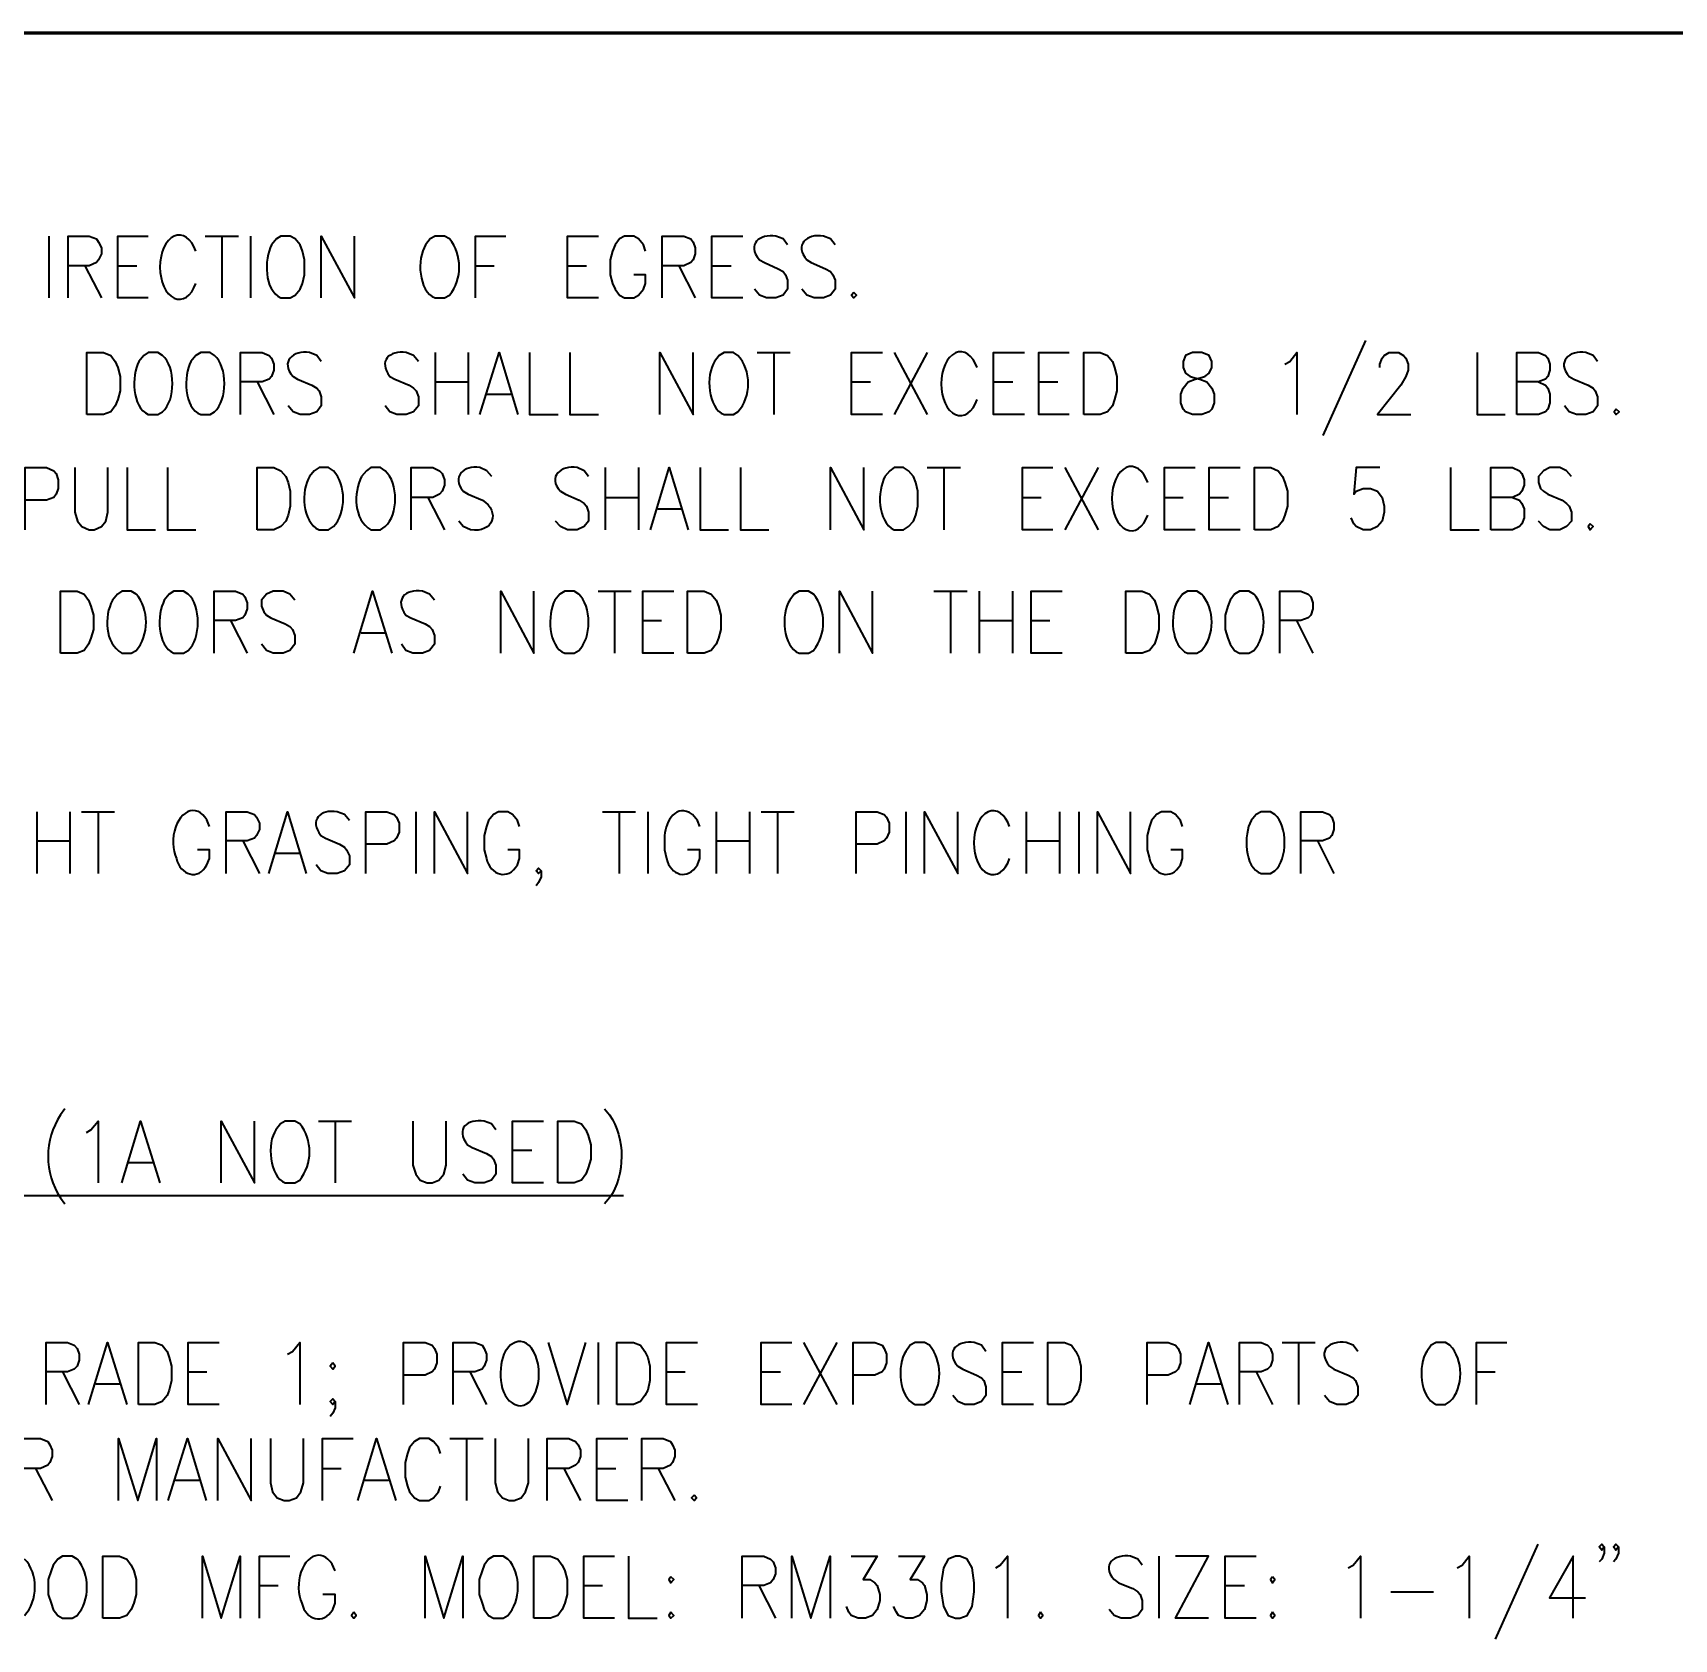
# Model space of a CAD drawing. Header units: inches. Extents: x 5 to 516, y -193 to 129.
# Drawn here: x 171.21 to 181.12, y -87.56 to -77.87 of the extents above; entities that cross this region are included whole.
import ezdxf

# ---------------------------------------------------------------- set-up
doc = ezdxf.new("R2010")
doc.units = ezdxf.units.IN
doc.header["$MEASUREMENT"] = 0
doc.layers.add('PDF3_Geometry', color=7, linetype='Continuous')

msp = doc.modelspace()

# ---------------------------------------------------------------- linework, layer by layer
at = {"layer": 'PDF3_Geometry', "lineweight": 60}
msp.add_lwpolyline([(155.7886388, -77.8671928), (282.7804969, -77.8671928)], dxfattribs=at)
at = {"layer": 'PDF3_Geometry', "lineweight": 35}
for points in [[(171.3109862, -79.0937818), (171.3109862, -79.4670912)], [(171.4276372, -79.4670895), (171.4276372, -79.0937801), (171.5542958, -79.0937801), (171.5976263, -79.1104457), (171.6109588, -79.1304444), (171.6276244, -79.1637756), (171.6276244, -79.20044), (171.6109588, -79.2371043), (171.5976263, -79.2537699), (171.5542958, -79.2737686), (171.4276372, -79.2737686)], [(171.9109477, -79.4670895), (171.7276261, -79.4670895), (171.7276261, -79.0937801), (171.9109477, -79.0937801)], [(172.2542579, -79.0937818), (172.4542451, -79.0937818)], [(172.3542407, -79.0937818), (172.3542407, -79.4670912)], [(172.5275694, -79.0937818), (172.5275694, -79.4670912)], [(172.7108937, -79.4670912), (172.7675567, -79.4670912), (172.7975548, -79.4504256), (172.8275529, -79.4137612), (172.8408854, -79.38043), (172.8542178, -79.3271001), (172.8542178, -79.2371059), (172.8408854, -79.183776), (172.8275529, -79.1471117), (172.7975548, -79.1104474), (172.7675567, -79.0937818), (172.7108937, -79.0937818), (172.6842287, -79.1104474), (172.6542307, -79.1471117)], [(172.9542049, -79.4670895), (172.9542049, -79.0937801), (173.1541921, -79.4670895), (173.1541921, -79.0937801)], [(173.7274946, -79.1104474), (173.6974966, -79.0937818), (173.6408335, -79.0937818), (173.6108354, -79.1104474), (173.5841705, -79.1471117)], [(173.8841447, -79.4670895), (173.8841447, -79.0937801), (174.0674663, -79.0937801)], [(174.6274315, -79.4670895), (174.4407768, -79.4670895), (174.4407768, -79.0937801), (174.6274315, -79.0937801)], [(174.9107445, -79.1837757), (174.897412, -79.1471114), (174.867414, -79.1104471), (174.840749, -79.0937815), (174.784086, -79.0937815), (174.7540879, -79.1104471), (174.7274229, -79.1471114), (174.7107573, -79.1837757), (174.6974249, -79.2371056), (174.6974249, -79.3270999), (174.7107573, -79.3804298), (174.7274229, -79.413761), (174.7540879, -79.4504253), (174.784086, -79.4670909), (174.840749, -79.4670909), (174.867414, -79.4504253), (174.897412, -79.413761), (174.9107445, -79.3804298), (174.9107445, -79.3270999), (174.840749, -79.3270999)], [(175.0107408, -79.4670895), (175.0107408, -79.0937801), (175.1407325, -79.0937801), (175.184063, -79.1104457), (175.1973955, -79.1304444), (175.210728, -79.1637756), (175.210728, -79.20044), (175.1973955, -79.2371043), (175.184063, -79.2537699), (175.1407325, -79.2737686), (175.0107408, -79.2737686)], [(175.4973844, -79.4670895), (175.3107297, -79.4670895), (175.3107297, -79.0937801), (175.4973844, -79.0937801)], [(175.7673655, -79.1471095), (175.7407005, -79.1104452), (175.69737, -79.0937796)], [(176.0540089, -79.1471095), (176.0273439, -79.1104452), (175.9840134, -79.0937796)], [(171.5276335, -79.2737697), (171.6276271, -79.4670906)], [(171.7276261, -79.2737697), (171.8409522, -79.2737697)], [(173.8841447, -79.2737697), (173.9974708, -79.2737697)], [(174.4407768, -79.2737697), (174.5541029, -79.2737697)], [(175.1107371, -79.2737697), (175.2107307, -79.4670906)], [(175.3107297, -79.2737697), (175.4273889, -79.2737697)], [(175.5973764, -79.2371037), (175.6273745, -79.2537693), (175.7107024, -79.2904336), (175.7407005, -79.3070992), (175.754033, -79.327098), (175.7673655, -79.3604292), (175.7673655, -79.4137591), (175.7407005, -79.4504234), (175.69737, -79.467089), (175.6407069, -79.467089), (175.5973764, -79.4504234), (175.5673783, -79.4137591)], [(175.8840198, -79.2371037), (175.9106847, -79.2537693), (175.9973459, -79.2904336), (176.0273439, -79.3070992), (176.0406764, -79.327098), (176.0540089, -79.3604292), (176.0540089, -79.4137591), (176.0273439, -79.4504234), (175.9840134, -79.467089), (175.9273503, -79.467089), (175.8840198, -79.4504234), (175.8540217, -79.4137591)], [(173.6408335, -79.4670912), (173.6974966, -79.4670912), (173.7274946, -79.4504256)], [(171.997598, -79.8137341), (171.9675999, -79.7970685), (171.9109368, -79.7970685), (171.8842719, -79.8137341), (171.8542738, -79.8503984)], [(172.310922, -79.8137341), (172.2842571, -79.7970685), (172.2275941, -79.7970685), (172.197596, -79.8137341), (172.1675979, -79.8503984)], [(172.4675689, -80.1703797), (172.4675689, -79.7970703), (172.5975606, -79.7970703), (172.6408911, -79.8137359), (172.6542236, -79.8304015), (172.6675561, -79.8670658), (172.6675561, -79.9037301), (172.6542236, -79.9403944), (172.6408911, -79.95706), (172.5975606, -79.9737256), (172.4675689, -79.9737256)], [(172.9542049, -79.8503996), (172.92754, -79.8137353), (172.8842094, -79.7970697)], [(173.5408372, -79.8503996), (173.5108391, -79.8137353), (173.4675086, -79.7970697)], [(173.6408335, -79.7970685), (173.6408335, -80.1703779)], [(173.8408126, -79.7970685), (173.8408126, -80.1703779)], [(173.9108086, -80.1703797), (174.0274678, -79.7970703), (174.1407939, -80.1703797)], [(174.2107975, -79.7970685), (174.2107975, -80.1703779), (174.3841197, -80.1703779)], [(174.4541087, -79.7970685), (174.4541087, -80.1703779), (174.627431, -80.1703779)], [(174.9974089, -80.1703797), (174.9974089, -79.7970703), (175.1973961, -80.1703797), (175.1973961, -79.7970703)], [(175.4673766, -79.8137341), (175.4407116, -79.7970685), (175.3840486, -79.7970685), (175.3540505, -79.8137341), (175.3273856, -79.8503984)], [(175.5840412, -79.7970685), (175.7840284, -79.7970685)], [(175.6840375, -79.7970685), (175.6840375, -80.1703779)], [(176.3406599, -80.1703797), (176.1540052, -80.1703797), (176.1540052, -79.7970703), (176.3406599, -79.7970703)], [(176.4106483, -79.7970685), (176.6106355, -80.1703779)], [(176.6106409, -79.7970685), (176.4106538, -80.1703779)], [(177.1972673, -80.1703797), (177.0106126, -80.1703797), (177.0106126, -79.7970703), (177.1972673, -79.7970703)], [(177.4672456, -80.1703797), (177.2839241, -80.1703797), (177.2839241, -79.7970703), (177.4672456, -79.7970703)], [(178.7671732, -79.8670646), (178.7971712, -79.850399), (178.8405018, -79.7970691), (178.8405018, -80.1703785)], [(179.2538024, -79.7237395), (178.9971522, -80.297036)], [(179.3404667, -79.8870625), (179.3404667, -79.8670637), (179.3537992, -79.8303994), (179.3671317, -79.8137338), (179.3971298, -79.7970682), (179.4537928, -79.7970682), (179.4837909, -79.8137338), (179.4971234, -79.8303994), (179.5104558, -79.8670637), (179.5104558, -79.9037281), (179.4971234, -79.9403924), (179.4671253, -79.9937223), (179.3271343, -80.1703776), (179.5271214, -80.1703776)], [(179.9270923, -79.7970685), (179.9270923, -80.1703779), (180.0970814, -80.1703779)], [(180.1670807, -80.1703797), (180.1670807, -79.7970703), (180.2970724, -79.7970703), (180.3404029, -79.8137359), (180.3537354, -79.8304015), (180.3670679, -79.8670658), (180.3670679, -79.9037301), (180.3537354, -79.9403944), (180.3404029, -79.95706), (180.2970724, -79.9737256), (180.1670807, -79.9737256)], [(180.6537167, -79.8503996), (180.6270517, -79.8137353), (180.5837212, -79.7970697)], [(172.5675652, -79.9737234), (172.6675588, -80.1703775)], [(172.7842158, -79.9403939), (172.8108808, -79.9570595), (172.8975419, -79.9937238), (172.92754, -80.0103894), (172.9408724, -80.027055), (172.9542049, -80.0637193), (172.9542049, -80.1170492), (172.92754, -80.1537135), (172.8842094, -80.1703791), (172.8275464, -80.1703791), (172.7842158, -80.1537135), (172.7542177, -80.1170492)], [(173.367515, -79.9403939), (173.3975131, -79.9570595), (173.4841742, -79.9937238), (173.5108391, -80.0103894), (173.5275047, -80.027055), (173.5408372, -80.0637193), (173.5408372, -80.1170492), (173.5108391, -80.1537135), (173.4675086, -80.1703791), (173.4108456, -80.1703791), (173.367515, -80.1537135), (173.34085, -80.1170492)], [(173.6408335, -79.9737234), (173.8408207, -79.9737234)], [(176.1540052, -79.9737234), (176.2673313, -79.9737234)], [(177.0106126, -79.9737234), (177.1272718, -79.9737234)], [(177.2839241, -79.9737234), (177.3972501, -79.9737234)], [(180.2970705, -79.9737234), (180.340401, -79.9937222), (180.3537335, -80.0103878), (180.367066, -80.0470521), (180.367066, -80.100382), (180.3537335, -80.1370463), (180.340401, -80.1537119), (180.2970705, -80.1703775), (180.1670788, -80.1703775)], [(180.4837276, -79.9403939), (180.5103925, -79.9570595), (180.5970537, -79.9937238), (180.6270517, -80.0103894), (180.6403842, -80.027055), (180.6537167, -80.0637193), (180.6537167, -80.1170492), (180.6270517, -80.1537135), (180.5837212, -80.1703791), (180.5270581, -80.1703791), (180.4837276, -80.1537135), (180.4537295, -80.1170492)], [(173.9541408, -80.0470525), (174.0974649, -80.0470525)], [(171.9109368, -80.1703779), (171.9675999, -80.1703779), (171.997598, -80.1537123)], [(172.2275941, -80.1703779), (172.2842571, -80.1703779), (172.310922, -80.1537123)], [(175.3840486, -80.1703779), (175.4407116, -80.1703779), (175.4673766, -80.1537123)], [(171.1676577, -80.8670005), (171.1676577, -80.4903579), (171.2976493, -80.4903579), (171.3409799, -80.5103567), (171.3543124, -80.5270223), (171.3676448, -80.5636866), (171.3676448, -80.6170165), (171.3543124, -80.6503477), (171.3409799, -80.6703464), (171.2976493, -80.687012), (171.1676577, -80.687012)], [(171.467633, -80.4903563), (171.467633, -80.760339), (171.4842986, -80.8136689), (171.5109636, -80.8470001), (171.5542941, -80.8669988), (171.5842922, -80.8669988), (171.6276228, -80.8470001), (171.6542877, -80.8136689), (171.6676202, -80.760339), (171.6676202, -80.4903563)], [(171.7842767, -80.4903563), (171.7842767, -80.8669988), (171.9542658, -80.8669988)], [(172.0276015, -80.4903563), (172.0276015, -80.8669988), (172.1975906, -80.8669988)], [(173.0275341, -80.510355), (172.997536, -80.4903563), (172.940873, -80.4903563), (172.9108749, -80.510355), (172.8842099, -80.5436862)], [(173.3408549, -80.510355), (173.3108569, -80.4903563), (173.2541938, -80.4903563), (173.2275289, -80.510355), (173.1975308, -80.5436862)], [(173.497505, -80.8670005), (173.497505, -80.4903579), (173.6274967, -80.4903579), (173.6674941, -80.5103567), (173.6841597, -80.5270223), (173.6974922, -80.5636866), (173.6974922, -80.5970178), (173.6841597, -80.6336821), (173.6674941, -80.6503477), (173.6274967, -80.6703464), (173.497505, -80.6703464)], [(173.9841411, -80.5436874), (173.954143, -80.5103562), (173.9108124, -80.4903575)], [(174.567437, -80.5436874), (174.540772, -80.5103562), (174.4974415, -80.4903575)], [(174.6674333, -80.4903563), (174.6674333, -80.8669988)], [(174.8674123, -80.4903563), (174.8674123, -80.8669988)], [(174.9407448, -80.8670005), (175.0540708, -80.4903579), (175.1673969, -80.8670005)], [(175.2407337, -80.4903563), (175.2407337, -80.8669988), (175.4107228, -80.8669988)], [(175.4840449, -80.4903563), (175.4840449, -80.8669988), (175.654034, -80.8669988)], [(176.027345, -80.8670005), (176.027345, -80.4903579), (176.2273322, -80.8670005), (176.2273322, -80.4903579)], [(176.4106483, -80.8669988), (176.4673114, -80.8669988), (176.4973095, -80.8470001), (176.5273075, -80.8136689), (176.54064, -80.7770046), (176.5539725, -80.7236747), (176.5539725, -80.6336805), (176.54064, -80.5803505), (176.5273075, -80.5436862), (176.4973095, -80.510355), (176.4673114, -80.4903563), (176.4106483, -80.4903563), (176.3839834, -80.510355), (176.3539853, -80.5436862)], [(176.6106409, -80.4903563), (176.8106281, -80.4903563)], [(176.7106373, -80.4903563), (176.7106373, -80.8669988)], [(177.3672629, -80.8670005), (177.1839413, -80.8670005), (177.1839413, -80.4903579), (177.3672629, -80.4903579)], [(177.4405845, -80.4903563), (177.6405717, -80.8669988)], [(177.6405771, -80.4903563), (177.4405899, -80.8669988)], [(178.2272034, -80.8670005), (178.0405487, -80.8670005), (178.0405487, -80.4903579), (178.2272034, -80.4903579)], [(178.4971921, -80.8670005), (178.3105374, -80.8670005), (178.3105374, -80.4903579), (178.4971921, -80.4903579)], [(179.3404667, -80.4903563), (179.1971426, -80.4903563), (179.1838101, -80.650346), (179.1971426, -80.6336805), (179.2404732, -80.6170149), (179.2838037, -80.6170149), (179.3271343, -80.6336805), (179.3537992, -80.6703448), (179.3671317, -80.7236747), (179.3671317, -80.760339), (179.3537992, -80.8136689), (179.3271343, -80.8470001), (179.2838037, -80.8669988), (179.2404732, -80.8669988), (179.1971426, -80.8470001), (179.1838101, -80.8303345), (179.1671445, -80.7936702)], [(179.7671023, -80.4903563), (179.7671023, -80.8669988), (179.9404245, -80.8669988)], [(180.0104203, -80.8670005), (180.0104203, -80.4903579), (180.1404119, -80.4903579), (180.1837425, -80.5103567), (180.197075, -80.5270223), (180.2104074, -80.5636866), (180.2104074, -80.5970178), (180.197075, -80.6336821), (180.1837425, -80.6503477), (180.1404119, -80.6703464), (180.0104203, -80.6703464)], [(180.4970563, -80.5436874), (180.4670582, -80.5103562), (180.4270608, -80.4903575), (180.3670646, -80.4903575), (180.3270672, -80.5103562), (180.2970691, -80.5436874), (180.2970691, -80.5803518), (180.3104016, -80.6170161), (180.3270672, -80.6336817), (180.3537321, -80.6503473), (180.4403932, -80.6870116), (180.4670582, -80.7070103), (180.4837238, -80.7236759), (180.4970563, -80.7603402), (180.4970563, -80.8136701), (180.4670582, -80.8470013), (180.4270608, -80.867), (180.3670646, -80.867), (180.3270672, -80.8470013), (180.2970691, -80.8136701)], [(173.5975013, -80.6703476), (173.6974949, -80.8670017)], [(173.8108188, -80.6336817), (173.8408169, -80.6503473), (173.927478, -80.6870116)], [(174.3974479, -80.6336817), (174.427446, -80.6503473), (174.510774, -80.6870116), (174.540772, -80.7070103), (174.5541045, -80.7236759), (174.567437, -80.7603402), (174.567437, -80.8136701), (174.540772, -80.8470013), (174.4974415, -80.867), (174.4407784, -80.867), (174.3974479, -80.8470013), (174.3674498, -80.8136701)], [(174.6674333, -80.6703476), (174.8674205, -80.6703476)], [(177.1839413, -80.6703476), (177.2972674, -80.6703476)], [(178.0405487, -80.6703476), (178.1538748, -80.6703476)], [(178.3105374, -80.6703476), (178.4271966, -80.6703476)], [(180.1404168, -80.6703476), (180.1837474, -80.6870132), (180.1970798, -80.7070119), (180.2104123, -80.7403431), (180.2104123, -80.793673), (180.1970798, -80.8303374), (180.1837474, -80.847003), (180.1404168, -80.8670017), (180.0104251, -80.8670017)], [(174.9840769, -80.7403403), (175.1274011, -80.7403403)], [(172.940873, -80.8669988), (172.997536, -80.8669988), (173.0275341, -80.8470001)], [(173.2541938, -80.8669988), (173.3108569, -80.8669988), (173.3408549, -80.8470001)], [(173.8541494, -80.867), (173.8108188, -80.8470013), (173.7841539, -80.8136701)], [(171.8376147, -81.2536408), (171.8076166, -81.2369752), (171.7509536, -81.2369752), (171.7242887, -81.2536408), (171.6942906, -81.2903052)], [(172.150922, -81.2536408), (172.124257, -81.2369752), (172.0642609, -81.2369752), (172.0375959, -81.2536408), (172.0075979, -81.2903052)], [(172.3075857, -81.6102864), (172.3075857, -81.236977), (172.4375773, -81.236977), (172.4809079, -81.2536426), (172.4942404, -81.2703082), (172.5075728, -81.3069725), (172.5075728, -81.3436368), (172.4942404, -81.3803011), (172.4809079, -81.3969667), (172.4375773, -81.4136323), (172.3075857, -81.4136323)], [(172.7942217, -81.2903064), (172.7642236, -81.2536421), (172.7242262, -81.2369765), (172.66423, -81.2369765), (172.6242326, -81.2536421), (172.5942345, -81.2903064), (172.5942345, -81.3269707), (172.607567, -81.3603019), (172.6242326, -81.3803006), (172.6508975, -81.3969662), (172.7375586, -81.4336305), (172.7642236, -81.4502961), (172.7808892, -81.4669617), (172.7942217, -81.503626), (172.7942217, -81.5569559), (172.7642236, -81.5936203), (172.7242262, -81.6102859), (172.66423, -81.6102859), (172.6242326, -81.5936203), (172.5942345, -81.5569559)], [(173.1508611, -81.6102864), (173.2641872, -81.236977), (173.3808464, -81.6102864)], [(173.6374972, -81.2903064), (173.6074991, -81.2536421), (173.5641685, -81.2369765)], [(174.0374688, -81.6102864), (174.0374688, -81.236977), (174.237456, -81.6102864), (174.237456, -81.236977)], [(174.5074365, -81.2536408), (174.4807715, -81.2369752), (174.4241085, -81.2369752), (174.3941104, -81.2536408), (174.3641123, -81.2903052)], [(174.6241011, -81.2369752), (174.8240883, -81.2369752)], [(174.7240974, -81.2369752), (174.7240974, -81.6102846)], [(175.0807445, -81.6102864), (174.8940898, -81.6102864), (174.8940898, -81.236977), (175.0807445, -81.236977)], [(176.0806728, -81.6102864), (176.0806728, -81.236977), (176.2806599, -81.6102864), (176.2806599, -81.236977)], [(176.6506368, -81.2369752), (176.8506239, -81.2369752)], [(176.7506331, -81.2369752), (176.7506331, -81.6102846)], [(176.9239482, -81.2369752), (176.9239482, -81.6102846)], [(177.1239408, -81.2369752), (177.1239408, -81.6102846)], [(177.4239238, -81.6102864), (177.2372691, -81.6102864), (177.2372691, -81.236977), (177.4239238, -81.236977)], [(178.2638688, -81.2536408), (178.2372039, -81.2369752), (178.1805408, -81.2369752), (178.1505428, -81.2536408), (178.1238778, -81.2903052)], [(178.5805092, -81.2536408), (178.5505112, -81.2369752), (178.4938481, -81.2369752), (178.46385, -81.2536408), (178.4371851, -81.2903052), (178.4238526, -81.3269695), (178.407187, -81.3802994), (178.407187, -81.4669605), (178.4238526, -81.5202904), (178.4371851, -81.5569547), (178.46385, -81.593619), (178.4938481, -81.6102846), (178.5505112, -81.6102846), (178.5805092, -81.593619)], [(178.7371729, -81.6102864), (178.7371729, -81.236977), (178.8638314, -81.236977), (178.907162, -81.2536426), (178.9238276, -81.2703082), (178.9371601, -81.3069725), (178.9371601, -81.3436368), (178.9238276, -81.3803011), (178.907162, -81.3969667), (178.8638314, -81.4136323), (178.7371729, -81.4136323)], [(173.4641749, -81.3803006), (173.494173, -81.3969662), (173.5808341, -81.4336305), (173.6074991, -81.4502961), (173.6241647, -81.4669617), (173.6374972, -81.503626), (173.6374972, -81.5569559), (173.6074991, -81.5936203), (173.5641685, -81.6102859), (173.5075055, -81.6102859), (173.4641749, -81.5936203), (173.43751, -81.5569559)], [(172.407582, -81.4136336), (172.5075756, -81.6102876)], [(173.1941933, -81.4869592), (173.3375175, -81.4869592)], [(174.8940898, -81.4136336), (175.0074158, -81.4136336)], [(176.9239482, -81.4136336), (177.1239354, -81.4136336)], [(177.2372691, -81.4136336), (177.3505951, -81.4136336)], [(178.8371692, -81.4136336), (178.9371628, -81.6102876)], [(171.7509536, -81.6102846), (171.8076166, -81.6102846), (171.8376147, -81.593619)], [(172.0642609, -81.6102846), (172.124257, -81.6102846), (172.150922, -81.593619)], [(174.4241085, -81.6102846), (174.4807715, -81.6102846), (174.5074365, -81.593619)], [(178.1805408, -81.6102846), (178.2372039, -81.6102846), (178.2638688, -81.593619)], [(171.2376537, -82.5668901), (171.2376537, -82.9401995)], [(171.4376328, -82.5668901), (171.4376328, -82.9401995)], [(171.5076288, -82.5668901), (171.707616, -82.5668901)], [(171.6076251, -82.5668901), (171.6076251, -82.9401995)], [(172.3809181, -82.9402013), (172.3809181, -82.5668919), (172.5075766, -82.5668919), (172.5509072, -82.5835575), (172.5642397, -82.6002231), (172.5809053, -82.6368874), (172.5809053, -82.6735517), (172.5642397, -82.710216), (172.5509072, -82.7268816), (172.5075766, -82.7435472), (172.3809181, -82.7435472)], [(172.6375613, -82.9402013), (172.7508873, -82.5668919), (172.8642134, -82.9402013)], [(173.1241973, -82.6202212), (173.0941992, -82.5835569), (173.0508686, -82.5668913)], [(173.2241936, -82.9402013), (173.2241936, -82.5668919), (173.3508521, -82.5668919), (173.3941827, -82.5835575), (173.4075152, -82.6002231), (173.4241807, -82.6368874), (173.4241807, -82.6902173), (173.4075152, -82.7268816), (173.3941827, -82.7435472), (173.3508521, -82.7635459), (173.2241936, -82.7635459)], [(173.5241689, -82.5668901), (173.5241689, -82.9401995)], [(173.6374972, -82.9402013), (173.6374972, -82.5668919), (173.8374843, -82.9402013), (173.8374843, -82.5668919)], [(174.150797, -82.6568841), (174.1374646, -82.6202198), (174.1074665, -82.5835554), (174.0808015, -82.5668898), (174.0241385, -82.5668898), (173.9941404, -82.5835554), (173.9641423, -82.6202198), (173.9508099, -82.6568841), (173.9374774, -82.710214), (173.9374774, -82.7968751), (173.9508099, -82.850205)], [(174.650765, -82.5668901), (174.8507522, -82.5668901)], [(174.7507613, -82.5668901), (174.7507613, -82.9401995)], [(174.9240764, -82.5668901), (174.9240764, -82.9401995)], [(175.3373936, -82.5668901), (175.3373936, -82.9401995)], [(175.5373726, -82.5668901), (175.5373726, -82.9401995)], [(175.6073687, -82.5668901), (175.8073559, -82.5668901)], [(175.707365, -82.5668901), (175.707365, -82.9401995)], [(176.1806691, -82.9402013), (176.1806691, -82.5668919), (176.3073276, -82.5668919), (176.3506582, -82.5835575), (176.3639906, -82.6002231), (176.3806562, -82.6368874), (176.3806562, -82.6902173), (176.3639906, -82.7268816), (176.3506582, -82.7435472), (176.3073276, -82.7635459), (176.1806691, -82.7635459)], [(176.4806444, -82.5668901), (176.4806444, -82.9401995)], [(176.5939726, -82.9402013), (176.5939726, -82.5668919), (176.7939598, -82.9402013), (176.7939598, -82.5668919)], [(177.2072688, -82.5668901), (177.2072688, -82.9401995)], [(177.4072614, -82.5668901), (177.4072614, -82.9401995)], [(177.5239125, -82.5668901), (177.5239125, -82.9401995)], [(177.6372407, -82.9402013), (177.6372407, -82.5668919), (177.8372279, -82.9402013), (177.8372279, -82.5668919)], [(178.1505406, -82.6568841), (178.1372081, -82.6202198), (178.10721, -82.5835554), (178.0805451, -82.5668898), (178.023882, -82.5668898), (177.993884, -82.5835554), (177.9638859, -82.6202198), (177.9505534, -82.6568841), (177.9372209, -82.710214), (177.9372209, -82.7968751), (177.9505534, -82.850205)], [(178.7071727, -82.5835557), (178.6805077, -82.5668901), (178.6238447, -82.5668901), (178.5938466, -82.5835557), (178.5638485, -82.62022)], [(178.8638331, -82.9402013), (178.8638331, -82.5668919), (178.9938247, -82.5668919), (179.0371553, -82.5835575), (179.0504878, -82.6002231), (179.0638203, -82.6368874), (179.0638203, -82.6735517), (179.0504878, -82.710216), (179.0371553, -82.7268816), (178.9938247, -82.7435472), (178.8638331, -82.7435472)], [(175.2373973, -82.6568841), (175.2240648, -82.6202198), (175.1940667, -82.5835554)], [(171.2376537, -82.743545), (171.4376409, -82.743545)], [(172.4809008, -82.743545), (172.5808944, -82.9401991)], [(172.950875, -82.7102155), (172.9808731, -82.7268811), (173.0642011, -82.7635454), (173.0941992, -82.780211), (173.1075317, -82.7968766), (173.1241973, -82.8335409), (173.1241973, -82.8868708), (173.0941992, -82.9235351), (173.0508686, -82.9402007), (172.9942056, -82.9402007), (172.950875, -82.9235351), (172.9242101, -82.8868708)], [(175.0240776, -82.710214), (175.0240776, -82.7968751), (175.0374101, -82.850205)], [(175.3373936, -82.743545), (175.5373808, -82.743545)], [(177.2072688, -82.743545), (177.407256, -82.743545)], [(178.9638294, -82.743545), (179.063823, -82.9401991)], [(172.2642562, -82.8868693), (172.2809218, -82.850205), (172.2809218, -82.7968751), (172.2075932, -82.7968751)], [(172.6808934, -82.8168741), (172.8242176, -82.8168741)], [(174.1374646, -82.8868693), (174.150797, -82.850205), (174.150797, -82.7968751), (174.0808015, -82.7968751)], [(175.2240648, -82.8868693), (175.2373973, -82.850205), (175.2373973, -82.7968751), (175.1640687, -82.7968751)], [(178.1372081, -82.8868693), (178.1505406, -82.850205), (178.1505406, -82.7968751), (178.0805451, -82.7968751)], [(174.2807936, -82.923533), (174.264128, -82.9401986), (174.2507955, -82.923533), (174.264128, -82.9068674), (174.2807936, -82.923533), (174.2807936, -82.9601973), (174.264128, -82.9935285), (174.2507955, -83.0135272)], [(178.6238447, -82.9401995), (178.6805077, -82.9401995), (178.7071727, -82.9235339)], [(174.6640969, -84.3601101), (174.694095, -84.3967744)], [(171.5376291, -84.5034352), (171.564294, -84.4867696), (171.6076246, -84.4334397), (171.6076246, -84.8067491)], [(171.7509536, -84.8067469), (171.8642797, -84.4334375), (171.9809389, -84.8067469)], [(172.3509179, -84.8067469), (172.3509179, -84.4334375), (172.550905, -84.8067469), (172.550905, -84.4334375)], [(172.8242187, -84.4501047), (172.7942206, -84.4334391), (172.7375576, -84.4334391), (172.7075595, -84.4501047), (172.6808945, -84.4867691)], [(172.9375366, -84.4334391), (173.1375238, -84.4334391)], [(173.0375329, -84.4334391), (173.0375329, -84.8067485)], [(173.5075006, -84.4334391), (173.5075006, -84.7000887), (173.5241662, -84.7534186), (173.5508312, -84.7900829), (173.5941617, -84.8067485), (173.6241598, -84.8067485), (173.6641572, -84.7900829), (173.6941553, -84.7534186), (173.7074878, -84.7000887), (173.7074878, -84.4334391)], [(174.0074685, -84.4867669), (173.9808036, -84.4501026), (173.937473, -84.433437)], [(174.2941195, -84.8067469), (174.1074648, -84.8067469), (174.1074648, -84.4334375), (174.2941195, -84.4334375)], [(173.8374794, -84.5767611), (173.8641444, -84.5934267), (173.9508055, -84.630091), (173.9808036, -84.6467566), (173.9941361, -84.6634222), (174.0074685, -84.7000865), (174.0074685, -84.7534165), (173.9808036, -84.7900808), (173.937473, -84.8067464), (173.88081, -84.8067464), (173.8374794, -84.7900808), (173.8074814, -84.7534165)], [(174.1074648, -84.6100941), (174.224124, -84.6100941)], [(171.7942858, -84.6834231), (171.9376099, -84.6834231)], [(172.7375576, -84.8067485), (172.7942206, -84.8067485), (172.8242187, -84.7900829)], [(159.2650869, -84.8834089), (174.7774251, -84.8834089)], [(174.694095, -84.8967424), (174.6640969, -84.9334067)], [(171.2943178, -86.1433277), (171.2943178, -85.7700184), (171.4243095, -85.7700184), (171.4643069, -85.7866839), (171.4809725, -85.8066827), (171.494305, -85.8400139), (171.494305, -85.8766782), (171.4809725, -85.9133425), (171.4643069, -85.9300081), (171.4243095, -85.9466737), (171.2943178, -85.9466737)], [(171.550961, -86.1433277), (171.6642871, -85.7700184), (171.7809463, -86.1433277)], [(172.33758, -86.1433277), (172.1509253, -86.1433277), (172.1509253, -85.7700184), (172.33758, -85.7700184)], [(172.7508895, -85.8400126), (172.7808876, -85.823347), (172.8242181, -85.7700171), (172.8242181, -86.1433265)], [(173.4508365, -86.1433277), (173.4508365, -85.7700184), (173.5808281, -85.7700184), (173.6241587, -85.7866839), (173.6374912, -85.8066827), (173.6508237, -85.8400139), (173.6508237, -85.8933438), (173.6374912, -85.9300081), (173.6241587, -85.9466737), (173.5808281, -85.9666724), (173.4508365, -85.9666724)], [(173.7508254, -86.1433277), (173.7508254, -85.7700184), (173.8808171, -85.7700184), (173.9241476, -85.7866839), (173.9374801, -85.8066827), (173.9508126, -85.8400139), (173.9508126, -85.8766782), (173.9374801, -85.9133425), (173.9241476, -85.9300081), (173.8808171, -85.9466737), (173.7508254, -85.9466737)], [(174.1241332, -85.77002), (174.0941351, -85.7866856), (174.064137, -85.8233499)], [(174.3241258, -85.77002), (174.4374518, -86.1433294), (174.5507779, -85.77002)], [(174.6241011, -85.77002), (174.6241011, -86.1433294)], [(175.2240594, -86.1433277), (175.0374047, -86.1433277), (175.0374047, -85.7700184), (175.2240594, -85.7700184)], [(175.7940234, -86.1433277), (175.6073687, -86.1433277), (175.6073687, -85.7700184), (175.7940234, -85.7700184)], [(176.0640044, -85.77002), (175.8640173, -86.1433294)], [(175.8640254, -85.77002), (176.0640126, -86.1433294)], [(176.1640007, -86.1433277), (176.1640007, -85.7700184), (176.2939924, -85.7700184), (176.337323, -85.7866839), (176.3506554, -85.8066827), (176.3639879, -85.8400139), (176.3639879, -85.8933438), (176.3506554, -85.9300081), (176.337323, -85.9466737), (176.2939924, -85.9666724), (176.1640007, -85.9666724)], [(176.6239696, -85.7866856), (176.5939716, -85.77002), (176.5373085, -85.77002), (176.5073104, -85.7866856), (176.4806455, -85.8233499)], [(176.9639576, -85.8233477), (176.9372926, -85.7866834), (176.8939621, -85.7700178)], [(177.250595, -86.1433277), (177.0639403, -86.1433277), (177.0639403, -85.7700184), (177.250595, -85.7700184)], [(177.9372161, -86.1433277), (177.9372161, -85.7700184), (178.0638746, -85.7700184), (178.1072052, -85.7866839), (178.1238708, -85.8066827), (178.1372032, -85.8400139), (178.1372032, -85.8933438), (178.1238708, -85.9300081), (178.1072052, -85.9466737), (178.0638746, -85.9666724), (177.9372161, -85.9666724)], [(178.1938728, -86.1433277), (178.3071988, -85.7700184), (178.423858, -86.1433277)], [(178.4938481, -86.1433277), (178.4938481, -85.7700184), (178.6238398, -85.7700184), (178.6638372, -85.7866839), (178.6805028, -85.8066827), (178.6938353, -85.8400139), (178.6938353, -85.8766782), (178.6805028, -85.9133425), (178.6638372, -85.9300081), (178.6238398, -85.9466737), (178.4938481, -85.9466737)], [(178.7505048, -85.77002), (178.950492, -85.77002)], [(178.8505011, -85.77002), (178.8505011, -86.1433294)], [(179.2071406, -85.8233477), (179.1804756, -85.7866834), (179.1371451, -85.7700178)], [(179.7637727, -85.7866856), (179.7371077, -85.77002), (179.6804447, -85.77002), (179.6504466, -85.7866856), (179.6237816, -85.8233499)], [(179.9237627, -86.1433277), (179.9237627, -85.7700184), (180.1070843, -85.7700184)], [(171.3943141, -85.9466749), (171.4943077, -86.143329)], [(172.1509253, -85.9466749), (172.2642513, -85.9466749)], [(173.8508217, -85.9466749), (173.9508153, -86.143329)], [(175.0374047, -85.9466749), (175.1507308, -85.9466749)], [(175.6073687, -85.9466749), (175.7240279, -85.9466749)], [(176.7939685, -85.913342), (176.8239666, -85.9300076), (176.9072946, -85.9666719), (176.9372926, -85.9833375), (176.9506251, -86.0000031), (176.9639576, -86.0366674), (176.9639576, -86.0899973), (176.9372926, -86.1266616), (176.8939621, -86.1433272), (176.8372991, -86.1433272), (176.7939685, -86.1266616), (176.7639704, -86.0899973)], [(177.0639403, -85.9466749), (177.1805995, -85.9466749)], [(178.5938444, -85.9466749), (178.693838, -86.143329)], [(179.0371515, -85.913342), (179.0638165, -85.9300076), (179.1504776, -85.9666719), (179.1804756, -85.9833375), (179.1938081, -86.0000031), (179.2071406, -86.0366674), (179.2071406, -86.0899973), (179.1804756, -86.1266616), (179.1371451, -86.1433272), (179.0804821, -86.1433272), (179.0371515, -86.1266616), (179.0071534, -86.0899973)], [(179.9237627, -85.9466749), (180.0370887, -85.9466749)], [(171.5942932, -86.020004), (171.7376173, -86.020004)], [(178.237205, -86.020004), (178.3805291, -86.020004)], [(173.0375329, -86.1266628), (173.0242004, -86.1433284), (173.0075348, -86.1266628), (173.0242004, -86.1099972), (173.0375329, -86.1266628), (173.0375329, -86.1633271), (173.0242004, -86.1966583), (173.0075348, -86.2166571)], [(176.5373085, -86.1433294), (176.5939716, -86.1433294), (176.6239696, -86.1266638)], [(179.6804447, -86.1433294), (179.7371077, -86.1433294), (179.7637727, -86.1266638)], [(171.1309982, -86.7232907), (171.1309982, -86.3499813), (171.2609899, -86.3499813), (171.3043205, -86.3666469), (171.3176529, -86.3866456), (171.3309854, -86.4199768), (171.3309854, -86.4566411), (171.3176529, -86.4933054), (171.3043205, -86.509971), (171.2609899, -86.5299698), (171.1309982, -86.5299698)], [(171.7309489, -86.7232907), (171.7309489, -86.3499813), (171.8476081, -86.7232907), (171.9609342, -86.3499813), (171.9609342, -86.7232907)], [(172.0309378, -86.7232907), (172.147597, -86.3499813), (172.2609231, -86.7232907)], [(172.3309132, -86.7232907), (172.3309132, -86.3499813), (172.5309003, -86.7232907), (172.5309003, -86.3499813)], [(172.6475568, -86.3499829), (172.6475568, -86.6166325), (172.6608893, -86.6699624), (172.6875543, -86.7066267), (172.7308848, -86.7232923), (172.7608829, -86.7232923), (172.8042134, -86.7066267), (172.8308784, -86.6699624), (172.847544, -86.6166325), (172.847544, -86.3499829)], [(172.9608777, -86.7232907), (172.9608777, -86.3499813), (173.1475324, -86.3499813)], [(173.1741886, -86.7232907), (173.2875147, -86.3499813), (173.4041739, -86.7232907)], [(173.6741566, -86.4399769), (173.6608241, -86.4033126), (173.630826, -86.3666483), (173.6041611, -86.3499827), (173.547498, -86.3499827), (173.5175, -86.3666483), (173.4875019, -86.4033126), (173.4741694, -86.4399769), (173.4608369, -86.4933068), (173.4608369, -86.583301), (173.4741694, -86.6366309), (173.4875019, -86.6699621), (173.5175, -86.7066265), (173.547498, -86.7232921), (173.6041611, -86.7232921), (173.630826, -86.7066265), (173.6608241, -86.6699621), (173.6741566, -86.6366309)], [(173.7308207, -86.3499829), (173.9308079, -86.3499829)], [(173.830817, -86.3499829), (173.830817, -86.7232923)], [(174.0041457, -86.3499829), (174.0041457, -86.6166325), (174.0174782, -86.6699624), (174.0474763, -86.7066267), (174.0874737, -86.7232923), (174.1174718, -86.7232923), (174.1608024, -86.7066267), (174.1874673, -86.6699624), (174.2041329, -86.6166325), (174.2041329, -86.3499829)], [(174.317453, -86.7232907), (174.317453, -86.3499813), (174.4474447, -86.3499813), (174.4874421, -86.3666469), (174.5041077, -86.3866456), (174.5174402, -86.4199768), (174.5174402, -86.4566411), (174.5041077, -86.4933054), (174.4874421, -86.509971), (174.4474447, -86.5299698), (174.317453, -86.5299698)], [(174.8040831, -86.7232907), (174.6174284, -86.7232907), (174.6174284, -86.3499813), (174.8040831, -86.3499813)], [(174.887417, -86.7232907), (174.887417, -86.3499813), (175.0174087, -86.3499813), (175.0607392, -86.3666469), (175.0740717, -86.3866456), (175.0874042, -86.4199768), (175.0874042, -86.4566411), (175.0740717, -86.4933054), (175.0607392, -86.509971), (175.0174087, -86.5299698), (174.887417, -86.5299698)], [(171.230981, -86.5299708), (171.3309746, -86.7232918)], [(172.9608777, -86.5299708), (173.0742037, -86.5299708)], [(174.4174493, -86.5299708), (174.5174429, -86.7232918)], [(174.6174284, -86.5299708), (174.7307544, -86.5299708)], [(174.9874133, -86.5299708), (175.0874069, -86.7232918)], [(172.07427, -86.5999669), (172.2175942, -86.5999669)], [(173.2175208, -86.5999669), (173.360845, -86.5999669)], [(180.2937409, -86.9866066), (180.0370906, -87.5599032)], [(180.6937125, -87.0032749), (180.68038, -87.0232736), (180.6637144, -87.0032749), (180.68038, -86.9866093), (180.6937125, -87.0032749), (180.6937125, -87.0399392), (180.68038, -87.0766036), (180.6637144, -87.0932692)], [(180.7803769, -87.0032749), (180.7637113, -87.0232736), (180.7503788, -87.0032749), (180.7637113, -86.9866093), (180.7803769, -87.0032749), (180.7803769, -87.0399392), (180.7637113, -87.0766036), (180.7503788, -87.0932692)], [(171.4809753, -87.0766012), (171.4509772, -87.0599356), (171.3943141, -87.0599356), (171.3643161, -87.0766012), (171.3376511, -87.1132656), (171.3243186, -87.1465968), (171.307653, -87.1999267), (171.307653, -87.2899209), (171.3243186, -87.3432508), (171.3376511, -87.3799151), (171.3643161, -87.4165794), (171.3943141, -87.433245), (171.4509772, -87.433245), (171.4809753, -87.4165794)], [(172.2375896, -87.4332468), (172.2375896, -87.0599374), (172.3509157, -87.4332468), (172.4642418, -87.0599374), (172.4642418, -87.4332468)], [(172.5808971, -87.4332468), (172.5808971, -87.0599374), (172.7642187, -87.0599374)], [(173.580833, -87.4332468), (173.580833, -87.0599374), (173.6941591, -87.4332468), (173.8074852, -87.0599374), (173.8074852, -87.4332468)], [(174.0807977, -87.0766012), (174.0507996, -87.0599356), (173.9941366, -87.0599356), (173.9641385, -87.0766012), (173.9374736, -87.1132656), (173.9241411, -87.1465968), (173.9074755, -87.1999267), (173.9074755, -87.2899209), (173.9241411, -87.3432508), (173.9374736, -87.3799151), (173.9641385, -87.4165794), (173.9941366, -87.433245), (174.0507996, -87.433245), (174.0807977, -87.4165794)], [(174.7240914, -87.4332468), (174.5374367, -87.4332468), (174.5374367, -87.0599374), (174.7240914, -87.0599374)], [(174.8074254, -87.0599356), (174.8074254, -87.433245), (174.9807476, -87.433245)], [(175.4940404, -87.4332468), (175.4940404, -87.0599374), (175.6240321, -87.0599374), (175.6640295, -87.076603), (175.6806951, -87.0932686), (175.6940276, -87.1299329), (175.6940276, -87.1665972), (175.6806951, -87.1999284), (175.6640295, -87.2199272), (175.6240321, -87.2365928), (175.4940404, -87.2365928)], [(175.7940294, -87.4332468), (175.7940294, -87.0599374), (175.9073554, -87.4332468), (176.0240146, -87.0599374), (176.0240146, -87.4332468)], [(176.1506688, -87.0599356), (176.3073254, -87.0599356), (176.2239974, -87.1999267), (176.2639949, -87.1999267), (176.293993, -87.2199254), (176.3073254, -87.236591), (176.323991, -87.2899209), (176.323991, -87.3265852), (176.3073254, -87.3799151), (176.2806605, -87.4165794), (176.2373299, -87.433245), (176.1939994, -87.433245), (176.1506688, -87.4165794), (176.1373363, -87.3965807), (176.1240039, -87.3632495)], [(176.4373122, -87.0599356), (176.5939688, -87.0599356), (176.5073077, -87.1999267), (176.5506383, -87.1999267), (176.5806364, -87.2199254), (176.5939688, -87.236591), (176.6073013, -87.2899209), (176.6073013, -87.3265852), (176.5939688, -87.3799151), (176.5639708, -87.4165794), (176.5239733, -87.433245), (176.4806428, -87.433245), (176.4373122, -87.4165794), (176.4239797, -87.3965807), (176.4073141, -87.3632495)], [(177.0239445, -87.1299317), (177.0506095, -87.1132661), (177.09394, -87.0599362), (177.09394, -87.4332456)], [(177.9072294, -87.1132668), (177.8805644, -87.0766025), (177.8372339, -87.0599369)], [(178.0072121, -87.0599356), (178.0072121, -87.433245)], [(178.3071956, -87.4332468), (178.1072084, -87.4332468), (178.3071956, -87.0599374), (178.1072084, -87.0599374)], [(178.593852, -87.4332468), (178.4071973, -87.4332468), (178.4071973, -87.0599374), (178.593852, -87.0599374)], [(179.1504765, -87.1299317), (179.1804746, -87.1132661), (179.2238051, -87.0599362), (179.2238051, -87.4332456)], [(179.8071048, -87.1299317), (179.8371029, -87.1132661), (179.8804335, -87.0599362), (179.8804335, -87.4332456)], [(180.5070586, -87.433245), (180.5070586, -87.0599356), (180.3637345, -87.3099196), (180.5803872, -87.3099196)], [(177.7372403, -87.1999279), (177.7639052, -87.2199266), (177.8505663, -87.2532578), (177.8805644, -87.2732565), (177.8938969, -87.2899221), (177.9072294, -87.3265864), (177.9072294, -87.3799164), (177.8805644, -87.4165807), (177.8372339, -87.4332463), (177.7805708, -87.4332463), (177.7372403, -87.4165807), (177.7072422, -87.3799164)], [(172.5808971, -87.2365906), (172.6942232, -87.2365906)], [(173.0242004, -87.379915), (173.0375329, -87.3432507), (173.0375329, -87.2899208), (172.9642043, -87.2899208)], [(174.5374367, -87.2365906), (174.6507628, -87.2365906)], [(175.5940367, -87.2365906), (175.6940303, -87.4332446)], [(178.4071973, -87.2365906), (178.5238565, -87.2365906)], [(179.4071264, -87.2732568), (179.6637766, -87.2732568)]]:
    msp.add_lwpolyline(points, dxfattribs=at)
for points in [[(176.1673371, -79.4337597), (176.1540046, -79.4504253), (176.1673371, -79.4670909), (176.1840027, -79.4504253)], [(171.5409654, -80.1703797), (171.5409654, -79.7970703), (171.640959, -79.7970703), (171.6842896, -79.8137359), (171.7109545, -79.8504002), (171.7276201, -79.8870645), (171.7409526, -79.9403944), (171.7409526, -80.0270555), (171.7276201, -80.0803854), (171.7109545, -80.1170498), (171.6842896, -80.1537141), (171.640959, -80.1703797)], [(177.5539127, -80.1703797), (177.5539127, -79.7970703), (177.6539063, -79.7970703), (177.6972369, -79.8137359), (177.7272349, -79.8504002), (177.7405674, -79.8870645), (177.7538999, -79.9403944), (177.7538999, -80.0270555), (177.7405674, -80.0803854), (177.7272349, -80.1170498), (177.6972369, -80.1537141), (177.6539063, -80.1703797)], [(178.2105411, -79.7970685), (178.1672105, -79.8137341), (178.1538781, -79.8503984), (178.1538781, -79.8870627), (178.1672105, -79.9203939), (178.1972086, -79.9403927), (178.2538716, -79.9570583), (178.2972022, -79.9737238), (178.3272003, -80.0103882), (178.3405328, -80.0470525), (178.3405328, -80.1003824), (178.3272003, -80.1370467), (178.3105347, -80.1537123), (178.2672041, -80.1703779), (178.2105411, -80.1703779), (178.1672105, -80.1537123), (178.1538781, -80.1370467), (178.1405456, -80.1003824), (178.1405456, -80.0470525), (178.1538781, -80.0103882), (178.1838761, -79.9737238), (178.2272067, -79.9570583), (178.2838697, -79.9403927), (178.3105347, -79.9203939), (178.3272003, -79.8870627), (178.3272003, -79.8503984), (178.3105347, -79.8137341), (178.2672041, -79.7970685)], [(180.7670381, -80.1370464), (180.7537057, -80.153712), (180.7670381, -80.1703776), (180.7837037, -80.153712)], [(172.5675652, -80.8670005), (172.5675652, -80.4903579), (172.6675588, -80.4903579), (172.7108893, -80.5103567), (172.7408874, -80.5436878), (172.7542199, -80.5803522), (172.7675524, -80.6336821), (172.7675524, -80.7236763), (172.7542199, -80.7770062), (172.7408874, -80.8136705), (172.7108893, -80.8470017), (172.6675588, -80.8670005)], [(178.5838489, -80.8670005), (178.5838489, -80.4903579), (178.6838424, -80.4903579), (178.727173, -80.5103567), (178.753838, -80.5436878), (178.7671704, -80.5803522), (178.783836, -80.6336821), (178.783836, -80.7236763), (178.7671704, -80.7770062), (178.753838, -80.8136705), (178.727173, -80.8470017), (178.6838424, -80.8670005)], [(180.6103845, -80.8303376), (180.597052, -80.8470032), (180.6103845, -80.8670019), (180.6270501, -80.8470032)], [(171.3809822, -81.6102864), (171.3809822, -81.236977), (171.4809758, -81.236977), (171.5243064, -81.2536426), (171.5509713, -81.2903069), (171.5643038, -81.3269712), (171.5809694, -81.3803011), (171.5809694, -81.4669623), (171.5643038, -81.5202922), (171.5509713, -81.5569565), (171.5243064, -81.5936208), (171.4809758, -81.6102864)], [(175.1640649, -81.6102864), (175.1640649, -81.236977), (175.2640584, -81.236977), (175.307389, -81.2536426), (175.3373871, -81.2903069), (175.3507196, -81.3269712), (175.364052, -81.3803011), (175.364052, -81.4669623), (175.3507196, -81.5202922), (175.3373871, -81.5569565), (175.307389, -81.5936208), (175.2640584, -81.6102864)], [(177.8072331, -81.6102864), (177.8072331, -81.236977), (177.9072267, -81.236977), (177.9505572, -81.2536426), (177.9805553, -81.2903069), (177.9938878, -81.3269712), (178.0072202, -81.3803011), (178.0072202, -81.4669623), (177.9938878, -81.5202922), (177.9805553, -81.5569565), (177.9505572, -81.5936208), (177.9072267, -81.6102864)], [(174.3807899, -84.8067469), (174.3807899, -84.4334375), (174.4807835, -84.4334375), (174.524114, -84.4501031), (174.550779, -84.4867674), (174.5641115, -84.5200986), (174.5807771, -84.5767617), (174.5807771, -84.6634228), (174.5641115, -84.7167527), (174.550779, -84.753417), (174.524114, -84.7900813), (174.4807835, -84.8067469)], [(171.8509499, -86.1433277), (171.8509499, -85.7700184), (171.9509435, -85.7700184), (171.9942741, -85.7866839), (172.0242721, -85.8233483), (172.0376046, -85.8600126), (172.0509371, -85.9133425), (172.0509371, -86.0000036), (172.0376046, -86.0566666), (172.0242721, -86.0899978), (171.9942741, -86.1266622), (171.9509435, -86.1433277)], [(174.7374293, -86.1433277), (174.7374293, -85.7700184), (174.8374229, -85.7700184), (174.8807535, -85.7866839), (174.9074184, -85.8233483), (174.924084, -85.8600126), (174.9374165, -85.9133425), (174.9374165, -86.0000036), (174.924084, -86.0566666), (174.9074184, -86.0899978), (174.8807535, -86.1266622), (174.8374229, -86.1433277)], [(177.3372654, -86.1433277), (177.3372654, -85.7700184), (177.437259, -85.7700184), (177.4805895, -85.7866839), (177.5072545, -85.8233483), (177.5239201, -85.8600126), (177.5372525, -85.9133425), (177.5372525, -86.0000036), (177.5239201, -86.0566666), (177.5072545, -86.0899978), (177.4805895, -86.1266622), (177.437259, -86.1433277)], [(173.024201, -85.8933438), (173.0075354, -85.9133425), (173.024201, -85.9300081), (173.0375334, -85.9133425)], [(175.2040607, -86.6899609), (175.1873951, -86.7066265), (175.2040607, -86.7232921), (175.2173931, -86.7066265)], [(171.6376254, -87.4332468), (171.6376254, -87.0599374), (171.737619, -87.0599374), (171.7809495, -87.076603), (171.8076145, -87.1132673), (171.8242801, -87.1465985), (171.8376125, -87.1999284), (171.8376125, -87.2899227), (171.8242801, -87.3432526), (171.8076145, -87.3799169), (171.7809495, -87.4165812), (171.737619, -87.4332468)], [(174.2374614, -87.4332468), (174.2374614, -87.0599374), (174.337455, -87.0599374), (174.3807855, -87.076603), (174.4074505, -87.1132673), (174.4241161, -87.1465985), (174.4374486, -87.1999284), (174.4374486, -87.2899227), (174.4241161, -87.3432526), (174.4074505, -87.3799169), (174.3807855, -87.4165812), (174.337455, -87.4332468)], [(176.7806333, -87.0599356), (176.7373028, -87.0766012), (176.7073047, -87.1299312), (176.6939722, -87.2199254), (176.6939722, -87.2732553), (176.7073047, -87.3632495), (176.7373028, -87.4165794), (176.7806333, -87.433245), (176.8072983, -87.433245), (176.8506288, -87.4165794), (176.8806269, -87.3632495), (176.8939594, -87.2732553), (176.8939594, -87.2199254), (176.8806269, -87.1299312), (176.8506288, -87.0766012), (176.8072983, -87.0599356)], [(175.0640686, -87.1832628), (175.0507361, -87.1999284), (175.0640686, -87.2199272), (175.0807342, -87.1999284)], [(178.6938407, -87.1832628), (178.6805082, -87.1999284), (178.6938407, -87.2199272), (178.7071732, -87.1999284)], [(173.1508611, -87.3965806), (173.1375287, -87.4165793), (173.1508611, -87.4332449), (173.1641936, -87.4165793)], [(175.0640686, -87.3965806), (175.0507361, -87.4165793), (175.0640686, -87.4332449), (175.0807342, -87.4165793)], [(177.2939332, -87.3965806), (177.2806007, -87.4165793), (177.2939332, -87.4332449), (177.3072657, -87.4165793)], [(178.6938407, -87.3965806), (178.6805082, -87.4165793), (178.6938407, -87.4332449), (178.7071732, -87.4165793)]]:
    msp.add_lwpolyline(points, close=True, dxfattribs=at)
for points in [[(175.8373615, -81.6102846), (175.8940246, -81.6102846), (175.9240226, -81.593619, 0.348529412), (175.9240226, -81.2536408), (175.8940246, -81.2369752), (175.8373615, -81.2369752), (175.8073635, -81.2536408), (175.7806985, -81.2903052)], [(171.4076461, -84.3601101), (171.3809811, -84.3967744, 0.298750002), (171.3809811, -84.8967424), (171.4076461, -84.9334067)]]:
    msp.add_lwpolyline(points, format="xyb", dxfattribs=at)
for centre, major_axis, ratio, start_param, end_param in [((172.0974719, -79.281404), (-0.0007572, 0.1939312), 0.59893842, 5.237581173, 10.457345093), ((176.8101687, -79.9845913), (0.0009491, 0.1927225), 0.602423476, 5.24594935, 10.478362875), ((177.8404305, -80.6779819), (-0.0007572, 0.1939301), 0.59893842, 5.2375812, 10.457345115), ((172.1763342, -82.7412851), (0.0091926, 0.1808135), 0.636724309, 5.230132185, 8.53244638), ((177.006825, -82.7544129), (0.0009491, 0.1927227), 0.602423476, 5.245949353, 10.478362873), ((174.1547136, -85.9571694), (-0.0015933, 0.1939488), 0.580309139, 2.852310463, 6.544155812), ((172.9342892, -87.2364871), (0.0064711, 0.1828939), 0.635643133, 5.248552572, 8.499646887)]:
    msp.add_ellipse(centre, major_axis=major_axis, ratio=ratio, start_param=start_param, end_param=end_param, dxfattribs=at)
for points in [[(173.7274946, -79.4504256), (173.8086005, -79.3544317), (173.8055452, -79.2061079), (173.7274946, -79.1104474)], [(175.69737, -79.0937796), (175.5990429, -79.0800027), (175.5176593, -79.1400544), (175.5973764, -79.2371037)], [(175.9840134, -79.0937796), (175.8838531, -79.076614), (175.8038583, -79.1492205), (175.8840198, -79.2371037)], [(172.6542307, -79.1471117), (172.6101224, -79.234495), (172.6072337, -79.4185387), (172.7108937, -79.4670912)], [(173.5841705, -79.1471117), (173.5300628, -79.2308841), (173.5396178, -79.4269271), (173.6408335, -79.4670912)], [(172.8842094, -79.7970697), (172.7840492, -79.7799042), (172.7040543, -79.8525106), (172.7842158, -79.9403939)], [(173.4675086, -79.7970697), (173.3624598, -79.7815707), (173.2979639, -79.8479554), (173.367515, -79.9403939)], [(180.5837212, -79.7970697), (180.4835609, -79.7799042), (180.4035661, -79.8525106), (180.4837276, -79.9403939)], [(171.8542738, -79.8503984), (171.8088878, -79.9371151), (171.8106655, -80.1258808), (171.9109368, -80.1703779)], [(171.997598, -80.1537123), (172.0763707, -80.0844945), (172.0763707, -79.8829519), (171.997598, -79.8137341)], [(172.1675979, -79.8503984), (172.1219897, -79.9351152), (172.1241562, -80.1336025), (172.2275941, -80.1703779)], [(172.310922, -80.1537123), (172.3896948, -80.084439), (172.3896948, -79.8830074), (172.310922, -79.8137341)], [(175.3273856, -79.8503984), (175.2727224, -79.9324487), (175.285166, -80.1328248), (175.3840486, -80.1703779)], [(175.4673766, -80.1537123), (175.5510379, -80.066329), (175.5510379, -79.9011174), (175.4673766, -79.8137341)], [(173.9108124, -80.4903575), (173.8134298, -80.4734697), (173.7376013, -80.5460762), (173.8108188, -80.6336817)], [(174.4974415, -80.4903575), (174.4026142, -80.4750807), (174.3157865, -80.544854), (174.3974479, -80.6336817)], [(172.8842099, -80.5436862), (172.8310467, -80.6299029), (172.8372685, -80.817502), (172.940873, -80.8669988)], [(173.0275341, -80.8470001), (173.1069734, -80.7592835), (173.1069734, -80.5980716), (173.0275341, -80.510355)], [(173.1975308, -80.5436862), (173.1467007, -80.6458463), (173.1483673, -80.8008364), (173.2541938, -80.8669988)], [(173.3408549, -80.8470001), (173.420572, -80.7722271), (173.420572, -80.585128), (173.3408549, -80.510355)], [(176.3539853, -80.5436862), (176.3092104, -80.6361803), (176.3070994, -80.8117246), (176.4106483, -80.8669988)], [(173.927478, -80.6870116), (174.0353044, -80.7576737), (173.9939182, -80.8864988), (173.8541494, -80.867)], [(171.6942906, -81.2903052), (171.6441271, -81.3903543), (171.6454048, -81.5473442), (171.7509536, -81.6102846)], [(171.8376147, -81.593619), (171.9173318, -81.5071246), (171.9173318, -81.3401353), (171.8376147, -81.2536408)], [(172.0075979, -81.2903052), (171.9622119, -81.3770774), (171.9640451, -81.5657875), (172.0642609, -81.6102846)], [(172.150922, -81.593619), (172.2296947, -81.5244013), (172.2296947, -81.3228586), (172.150922, -81.2536408)], [(173.5641685, -81.2369765), (173.4591197, -81.2214775), (173.3946238, -81.2879176), (173.4641749, -81.3803006)], [(174.3641123, -81.2903052), (174.3185042, -81.3750219), (174.3206707, -81.5735092), (174.4241085, -81.6102846)], [(174.5074365, -81.593619), (174.5862092, -81.5244568), (174.5862092, -81.3228031), (174.5074365, -81.2536408)], [(175.7806985, -81.2903052), (175.7260353, -81.3723555), (175.738479, -81.5727315), (175.8373615, -81.6102846)], [(178.1238778, -81.2903052), (178.0692146, -81.3723555), (178.0816583, -81.5727315), (178.1805408, -81.6102846)], [(178.2638688, -81.593619), (178.3475301, -81.5062358), (178.3475301, -81.3410241), (178.2638688, -81.2536408)], [(178.5805092, -81.593619), (178.6602263, -81.5071246), (178.6602263, -81.3401353), (178.5805092, -81.2536408)], [(173.0508686, -82.5668913), (172.9458198, -82.5513923), (172.881324, -82.617777), (172.950875, -82.7102155)], [(175.1940667, -82.5835554), (175.0944065, -82.5143377), (175.0344103, -82.6229974), (175.0240776, -82.710214)], [(178.5638485, -82.62022), (178.5182403, -82.7049368), (178.5204069, -82.9034241), (178.6238447, -82.9401995)], [(178.7071727, -82.9235339), (178.7859454, -82.8543161), (178.7859454, -82.6527735), (178.7071727, -82.5835557)], [(172.0809346, -82.850205), (172.1018777, -82.949032), (172.213315, -82.9861407), (172.2642562, -82.8868693)], [(173.9508099, -82.850205), (173.9725862, -82.9481432), (174.0814126, -82.9862518), (174.1374646, -82.8868693)], [(175.0374101, -82.850205), (175.0614641, -82.9521985), (175.1669574, -82.9835853), (175.2240648, -82.8868693)], [(177.9505534, -82.850205), (177.9723298, -82.9481432), (178.0811006, -82.9862518), (178.1372081, -82.8868693)], [(172.8242187, -84.7900829), (172.9022692, -84.695589), (172.9044913, -84.5446542), (172.8242187, -84.4501047)], [(173.937473, -84.433437), (173.8379239, -84.4202711), (173.7591511, -84.4786007), (173.8374794, -84.5767611)], [(174.694095, -84.3967744), (174.7904777, -84.5338767), (174.7887556, -84.75964), (174.694095, -84.8967424)], [(172.6808945, -84.4867691), (172.6255647, -84.5637086), (172.6391194, -84.7712508), (172.7375576, -84.8067485)], [(174.064137, -85.8233499), (174.020362, -85.9084), (174.0166956, -86.1015543), (174.1241332, -86.1433294)], [(176.4806455, -85.8233499), (176.4267045, -85.9060113), (176.4365928, -86.1042763), (176.5373085, -86.1433294)], [(176.6239696, -86.1266638), (176.7042423, -86.0321143), (176.7020202, -85.8811795), (176.6239696, -85.7866856)], [(176.8939621, -85.7700178), (176.7955795, -85.7562409), (176.7142514, -85.8162926), (176.7939685, -85.913342)], [(179.1371451, -85.7700178), (179.0388181, -85.7562409), (178.9574344, -85.8162926), (179.0371515, -85.913342)], [(179.6237816, -85.8233499), (179.5698407, -85.9059557), (179.5797289, -86.1042763), (179.6804447, -86.1433294)], [(179.7637727, -86.1266638), (179.848545, -86.0413359), (179.8465451, -85.8723468), (179.7637727, -85.7866856)], [(171.1643213, -87.4165794), (171.2470938, -87.3304183), (171.2496492, -87.1623735), (171.1643213, -87.0766012)], [(171.4809753, -87.4165794), (171.5598591, -87.330585), (171.56247, -87.1624846), (171.4809753, -87.0766012)], [(174.0807977, -87.4165794), (174.1596816, -87.330585), (174.1622925, -87.1624846), (174.0807977, -87.0766012)], [(177.8372339, -87.0599369), (177.7405734, -87.0446045), (177.6569121, -87.1088226), (177.7372403, -87.1999279)], [(172.8375457, -87.3432507), (172.8615997, -87.4451886), (172.967093, -87.4766866), (173.0242004, -87.379915)]]:
    msp.add_open_spline(points, degree=3, dxfattribs=at)

doc.saveas('drawing.dxf')
